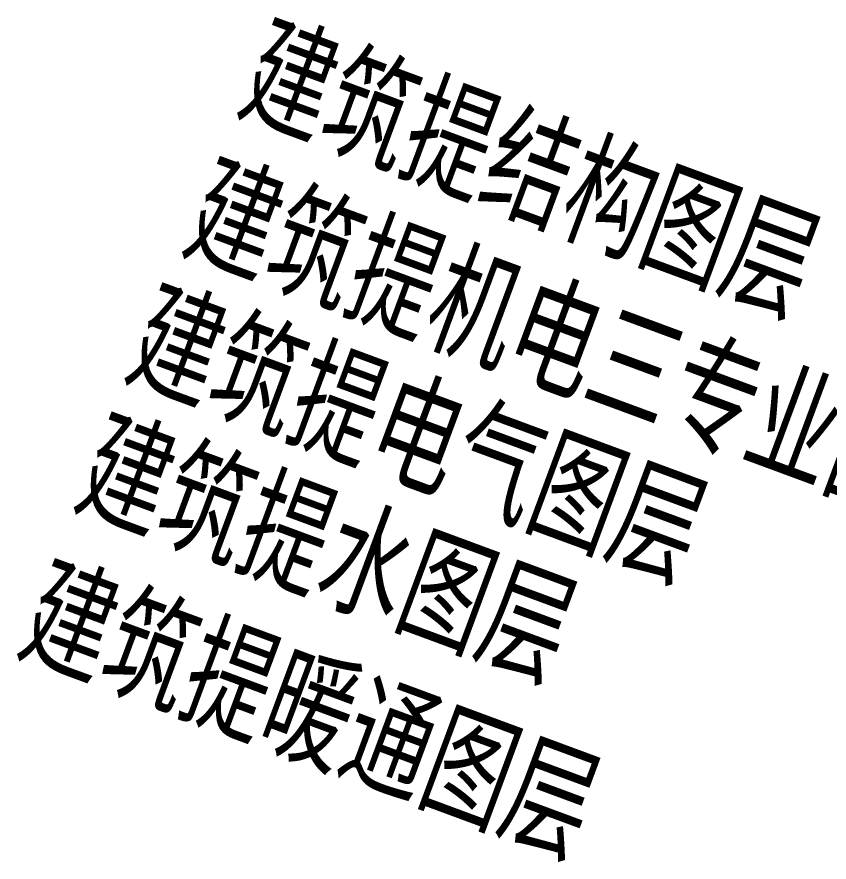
# Model space of a CAD drawing. Extents: x -954573 to 446329, y 489853 to 1226784.
# Drawn here: x -23579 to 167102, y 1002460 to 1201021 of the extents above; entities that cross this region are included whole.
import ezdxf

# ---------------------------------------------------------------- set-up
doc = ezdxf.new("R2010")
doc.units = 0
doc.header["$LTSCALE"] = 10
doc.header["$MEASUREMENT"] = 0
for name, color, linetype in [('A-建筑提资暖通', 5, 'Continuous'), ('A-建筑提资机电三专业图层', 214, 'Continuous'), ('A-建筑提资水', 4, 'Continuous'), ('A-建筑提资电气', 50, 'Continuous'), ('A-建筑提资结构', 42, 'Continuous')]:
    doc.layers.add(name, color=color, linetype=linetype)
doc.styles.add('ELEC_DIM', font='SIMPLEX', dxfattribs={"width": 0.8, "height": 3.5, "bigfont": 'HZTXT'})

msp = doc.modelspace()

# ---------------------------------------------------------------- texts
at = {"layer": 'A-建筑提资暖通', "style": 'ELEC_DIM', "width": 0.8}
msp.add_text('建筑提暖通图层', height=25000, rotation=339.689206, dxfattribs=at).set_placement((-24793.5, 1050211.9))
at = {"layer": 'A-建筑提资机电三专业图层', "style": 'ELEC_DIM', "width": 0.8}
msp.add_text('建筑提机电三专业图层', height=25000, rotation=339.689206, dxfattribs=at).set_placement((13929.3, 1144691.8))
at = {"layer": 'A-建筑提资水', "style": 'ELEC_DIM', "width": 0.8}
msp.add_text('建筑提水图层', height=25000, rotation=339.689206, dxfattribs=at).set_placement((-11480.2, 1084664))
at = {"layer": 'A-建筑提资电气', "style": 'ELEC_DIM', "width": 0.8}
msp.add_text('建筑提电气图层', height=25000, rotation=339.689206, dxfattribs=at).set_placement((434.4, 1114998.2))
at = {"layer": 'A-建筑提资结构', "style": 'ELEC_DIM', "width": 0.8}
msp.add_text('建筑提结构图层', height=25000, rotation=339.689206, dxfattribs=at).set_placement((26865, 1177325.9))

doc.saveas('drawing.dxf')
